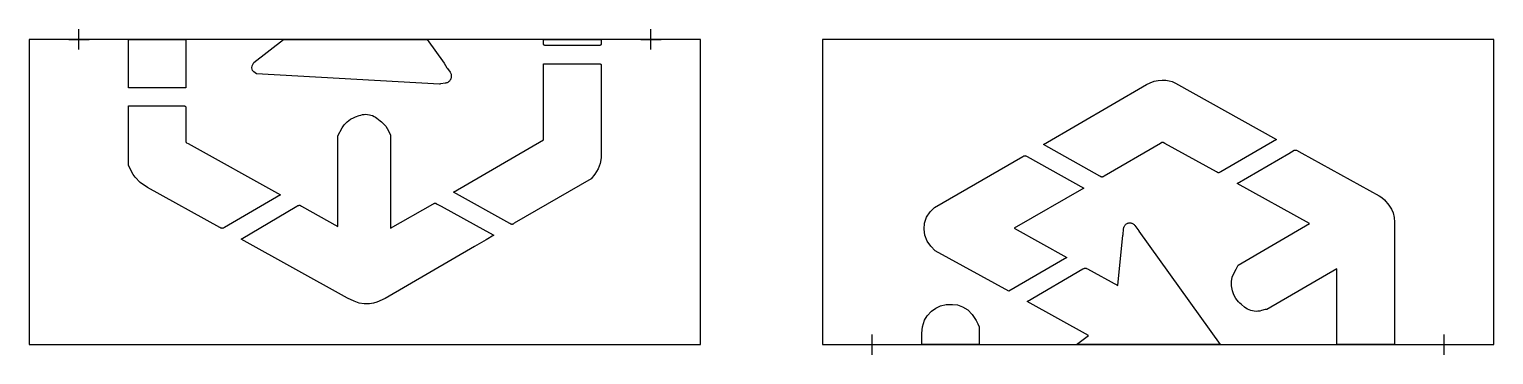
# Model space of a CAD drawing. Header units: inches. Extents: x 0 to 144, y -1 to 31.
import ezdxf

# ---------------------------------------------------------------- set-up
doc = ezdxf.new("R2010")
doc.units = ezdxf.units.IN
doc.header["$MEASUREMENT"] = 0
doc.layers.add('CUT', color=1, linetype='Continuous')
doc.layers.add('REG', color=5, linetype='Continuous')

msp = doc.modelspace()

# ---------------------------------------------------------------- linework, layer by layer
at = {"layer": 'CUT'}
for points in [[(0, 0), (66, 0), (66, 30), (0, 30)], [(15.39, 25.93), (15.39, 25.25), (14.71, 25.25), (14.7, 25.25), (10.4, 25.25), (9.75, 25.25), (9.75, 25.89), (9.75, 30), (15.39, 30)], [(40.79, 27.66), (41.07, 27.21), (41.12, 27.13), (41.13, 27.13), (41.37, 26.78), (41.41, 26.72), (41.44, 26.65), (41.47, 26.58), (41.48, 26.51), (41.49, 26.44), (41.5, 26.37), (41.49, 26.3), (41.48, 26.23), (41.46, 26.16), (41.44, 26.09), (41.4, 26.03), (41.36, 25.97), (41.32, 25.91), (41.27, 25.86), (41.21, 25.82), (41.15, 25.78), (41.09, 25.74), (41.02, 25.72), (40.95, 25.7), (40.88, 25.69), (40.46, 25.62), (40.45, 25.62), (40.37, 25.61), (40.33, 25.6), (22.35, 26.61), (22.07, 26.82), (21.96, 26.96), (21.91, 27.09), (21.89, 27.22), (21.92, 27.41), (22.07, 27.74), (24.99, 30), (39.11, 30)], [(56.25, 29.58), (56.25, 29.56), (56.25, 29.55), (56.24, 29.53), (56.24, 29.52), (56.23, 29.5), (56.22, 29.49), (56.21, 29.47), (56.2, 29.46), (56.19, 29.45), (56.18, 29.44), (56.16, 29.43), (56.15, 29.43), (56.13, 29.42), (56.11, 29.42), (56.1, 29.41), (56.08, 29.41), (55.95, 29.41), (50.84, 29.41), (50.71, 29.41), (50.7, 29.41), (50.68, 29.42), (50.67, 29.42), (50.65, 29.43), (50.64, 29.43), (50.63, 29.44), (50.61, 29.45), (50.6, 29.46), (50.59, 29.48), (50.58, 29.49), (50.58, 29.5), (50.57, 29.52), (50.57, 29.53), (50.56, 29.55), (50.56, 29.56), (50.56, 29.69), (50.56, 30), (56.25, 30)], [(78, 0), (144, 0), (144, 30), (78, 30)], [(56.21, 27.55), (56.22, 27.54), (56.23, 27.53), (56.24, 27.52), (56.24, 27.5), (56.25, 27.49), (56.25, 27.47), (56.25, 27.46), (56.25, 18.36), (56.14, 17.81), (55.93, 17.28), (55.61, 16.76), (55.26, 16.29), (47.68, 11.92), (47.57, 11.85), (47.55, 11.84), (47.53, 11.83), (47.51, 11.83), (47.48, 11.82), (47.46, 11.82), (47.44, 11.82), (47.42, 11.83), (47.4, 11.83), (47.38, 11.84), (47.36, 11.85), (47.24, 11.91), (41.7, 14.99), (50.56, 20.13), (50.56, 27.6), (55.98, 27.6), (56.11, 27.6), (56.12, 27.6), (56.14, 27.6), (56.15, 27.6), (56.16, 27.59), (56.18, 27.58), (56.19, 27.57), (56.2, 27.57)], [(105.58, 16.49), (105.56, 16.48), (105.54, 16.48), (105.52, 16.47), (105.49, 16.47), (105.47, 16.47), (105.44, 16.48), (105.42, 16.48), (105.4, 16.49), (105.38, 16.5), (105.27, 16.56), (99.73, 19.67), (109.86, 25.56), (110.22, 25.75), (110.6, 25.89), (111, 25.97), (111.4, 26), (111.75, 25.99), (112.1, 25.93), (112.39, 25.85), (112.72, 25.71), (122.65, 20.17), (117.16, 16.99), (117.04, 16.92), (117.02, 16.91), (117, 16.91), (116.99, 16.9), (116.96, 16.9), (116.94, 16.9), (116.92, 16.9), (116.9, 16.9), (116.88, 16.9), (116.87, 16.91), (116.85, 16.92), (116.73, 16.99), (111.65, 19.78), (111.5, 19.86), (111.49, 19.87), (111.48, 19.87), (111.46, 19.88), (111.45, 19.88), (111.43, 19.88), (111.42, 19.88), (111.41, 19.88), (111.39, 19.87), (111.38, 19.87), (111.36, 19.86), (111.22, 19.77), (105.71, 16.56), (105.6, 16.5)], [(19.21, 11.52), (19.1, 11.46), (19.08, 11.45), (19.05, 11.44), (19.03, 11.43), (19, 11.43), (18.97, 11.42), (18.94, 11.43), (18.92, 11.43), (18.89, 11.44), (18.86, 11.45), (18.84, 11.46), (18.73, 11.52), (11.64, 15.45), (10.91, 15.95), (10.4, 16.46), (10.22, 16.71), (10.04, 17.02), (9.75, 17.65), (9.75, 23.48), (15.09, 23.48), (15.22, 23.48), (15.24, 23.47), (15.26, 23.47), (15.28, 23.47), (15.29, 23.46), (15.31, 23.45), (15.32, 23.44), (15.34, 23.43), (15.35, 23.42), (15.36, 23.41), (15.37, 23.39), (15.38, 23.37), (15.39, 23.36), (15.39, 23.34), (15.39, 23.32), (15.39, 23.31), (15.39, 23.17), (15.39, 20.13), (15.39, 19.97), (15.39, 19.95), (15.4, 19.94), (15.4, 19.92), (15.41, 19.91), (15.41, 19.9), (15.42, 19.89), (15.43, 19.87), (15.44, 19.86), (15.45, 19.85), (15.46, 19.84), (15.47, 19.84), (15.61, 19.76), (24.71, 14.73)], [(39.68, 13.81), (39.8, 13.88), (39.82, 13.89), (39.84, 13.89), (39.86, 13.9), (39.88, 13.9), (39.9, 13.9), (39.92, 13.9), (39.94, 13.9), (39.96, 13.89), (39.98, 13.89), (40, 13.88), (40.12, 13.82), (40.24, 13.74), (40.51, 13.61), (44.9, 11.17), (45.68, 10.74), (44.91, 10.31), (43.78, 9.63), (34.99, 4.52), (34.18, 4.16), (33.84, 4.06), (33.44, 4), (32.93, 4), (32.43, 4.08), (31.95, 4.25), (31.3, 4.57), (20.82, 10.37), (26.32, 13.6), (26.42, 13.66), (26.45, 13.67), (26.47, 13.68), (26.49, 13.68), (26.52, 13.69), (26.54, 13.69), (26.57, 13.69), (26.59, 13.69), (26.62, 13.68), (26.64, 13.67), (26.66, 13.66), (26.77, 13.6), (30.35, 11.6), (30.35, 20.53), (30.75, 21.32), (30.96, 21.61), (31.25, 21.9), (31.58, 22.15), (31.93, 22.32), (32.08, 22.38), (32.08, 22.38), (32.45, 22.51), (32.61, 22.57), (32.77, 22.61), (32.94, 22.63), (33.1, 22.64), (33.27, 22.63), (33.44, 22.6), (33.6, 22.56), (33.76, 22.51), (33.91, 22.43), (34.06, 22.35), (34.19, 22.25), (34.5, 22.01), (34.5, 22.01), (34.63, 21.91), (34.78, 21.78), (35.05, 21.46), (35.31, 21.02), (35.53, 20.59), (35.53, 11.44)], [(124.42, 19.12), (124.45, 19.12), (124.47, 19.13), (124.49, 19.13), (124.52, 19.13), (124.54, 19.12), (124.56, 19.12), (124.59, 19.11), (124.61, 19.1), (125.13, 18.81), (132.73, 14.62), (132.99, 14.45), (133.26, 14.22), (133.7, 13.72), (133.94, 13.32), (134.1, 12.94), (134.21, 12.49), (134.25, 12.02), (134.25, 0), (128.56, 0), (128.56, 7.45), (121.7, 3.46), (121.54, 3.43), (121.17, 3.34), (121, 3.29), (120.82, 3.27), (120.64, 3.26), (120.46, 3.27), (120.29, 3.3), (120.11, 3.34), (119.95, 3.4), (119.79, 3.48), (119.63, 3.58), (119.49, 3.69), (119.21, 3.94), (119.2, 3.94), (119.05, 4.07), (118.9, 4.2), (118.65, 4.52), (118.45, 4.88), (118.32, 5.27), (118.23, 5.76), (118.23, 6.21), (118.29, 6.61), (118.43, 7), (118.66, 7.4), (118.86, 7.82), (125.89, 11.91), (118.77, 15.84), (123.86, 18.8), (124.38, 19.1), (124.4, 19.11)], [(97.94, 18.57), (97.96, 18.57), (97.98, 18.56), (98, 18.55), (98.12, 18.48), (103.69, 15.39), (96.83, 11.45), (102.03, 8.55), (96.31, 5.26), (89.09, 9.22), (88.65, 9.66), (88.3, 10.17), (88.06, 10.74), (87.98, 11.34), (88.04, 11.94), (88.24, 12.52), (88.57, 13.04), (89.02, 13.47), (97.69, 18.48), (97.81, 18.55), (97.83, 18.56), (97.85, 18.57), (97.87, 18.57), (97.88, 18.57), (97.9, 18.58), (97.92, 18.57)], [(108.54, 11.87), (108.59, 11.84), (108.63, 11.8), (108.68, 11.75), (108.72, 11.7), (109.09, 11.17), (109.09, 11.16), (109.1, 11.15), (117.11, 0), (102.99, 0), (104.15, 0.9), (98.12, 4.24), (103.61, 7.43), (103.72, 7.49), (103.74, 7.5), (103.76, 7.51), (103.79, 7.51), (103.81, 7.52), (103.83, 7.52), (103.86, 7.52), (103.88, 7.51), (103.9, 7.51), (103.93, 7.5), (103.95, 7.49), (104.05, 7.43), (107.04, 5.79), (107.54, 10.74), (107.55, 10.76), (107.55, 10.77), (107.61, 11.41), (107.62, 11.47), (107.64, 11.53), (107.66, 11.59), (107.68, 11.65), (107.72, 11.7), (107.75, 11.75), (107.8, 11.79), (107.84, 11.83), (107.89, 11.87), (107.95, 11.9), (108, 11.92), (108.06, 11.94), (108.12, 11.96), (108.18, 11.96), (108.25, 11.96), (108.31, 11.96), (108.37, 11.94), (108.43, 11.92), (108.48, 11.9)], [(88.3, 2.82), (88.73, 3.28), (89.14, 3.58), (89.61, 3.8), (90.15, 3.93), (90.77, 3.95), (91.27, 3.89), (91.75, 3.72), (92.28, 3.4), (92.73, 2.97), (93.12, 2.36), (93.26, 2.03), (93.39, 1.73), (93.39, 0), (87.75, 0), (87.75, 0), (87.75, 1.13), (87.82, 1.75), (88.03, 2.39)]]:
    msp.add_lwpolyline(points, close=True, dxfattribs=at)
at = {"layer": 'REG'}
for points in [[(4.88, 29), (4.88, 31)], [(61.12, 29), (61.12, 31)], [(3.88, 30), (5.88, 30)], [(60.12, 30), (62.12, 30)], [(81.88, 0), (83.88, 0)], [(82.88, -1), (82.88, 1)], [(138.12, 0), (140.12, 0)], [(139.12, -1), (139.12, 1)]]:
    msp.add_lwpolyline(points, dxfattribs=at)

doc.saveas('drawing.dxf')
